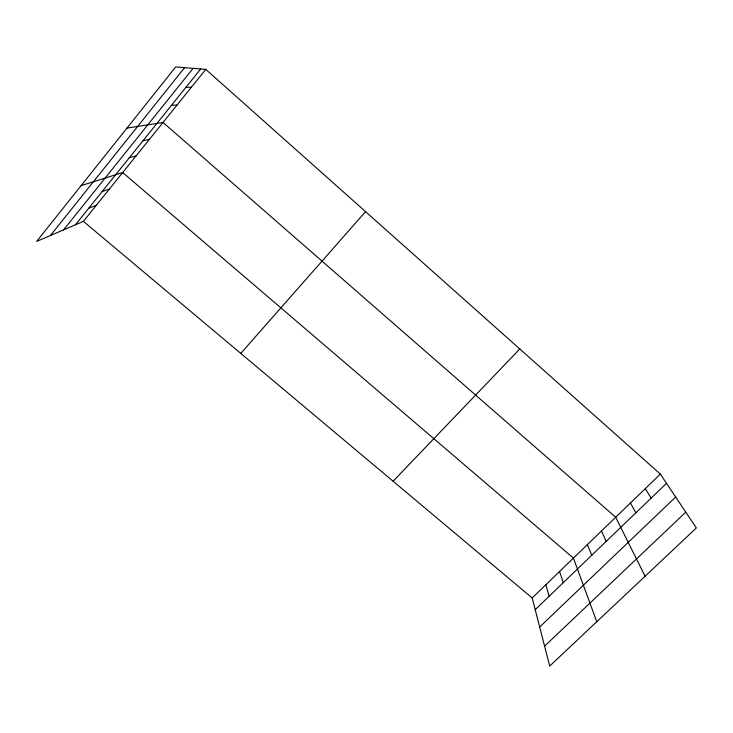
<?xml version="1.0" encoding="UTF-8"?>
<svg xmlns="http://www.w3.org/2000/svg" width="733" height="733" viewBox="0 0 733 733"><rect width="100%" height="100%" fill="white"/><g stroke="black" fill="none" stroke-linecap="round" stroke-linejoin="round"><path stroke-width="1.1" d="M50.44 235.495L184.615 67.665M63.588 229.85L193.081 68.352M75.444 224.756L200.686 68.975M83.397 221.339L205.771 69.388L660.332 474.095L696.35 527.962L549.713 666.059L532.195 597.963L83.397 221.339L36.65 241.423L175.709 66.941L205.771 69.388M240.781 353.416L365.556 211.645M393.09 481.224L519.789 348.972M532.195 597.963L660.332 474.095M535.209 609.673L666.499 483.322M539.671 627.027L675.661 497.029M544.592 646.158L685.786 512.165M88.711 208.245L96.38 205.222M102.107 191.588L109.474 188.958M81.116 185.632L122.686 172.548L573.435 558.097L596.754 621.758M129.265 157.806L136.017 156.001M143.027 140.69L149.468 139.297M126.956 128.11L163.038 122.448L615.693 517.251L645.104 576.23M171.366 105.433L177.157 104.929M185.953 87.291L191.395 87.236M645.324 488.599L651.115 498.128M630.444 502.985L635.859 512.807M601.491 530.976L606.182 541.366M587.408 544.592L591.751 555.257M559.581 571.493L563.246 582.689M545.828 584.778L549.173 596.241"/></g></svg>
